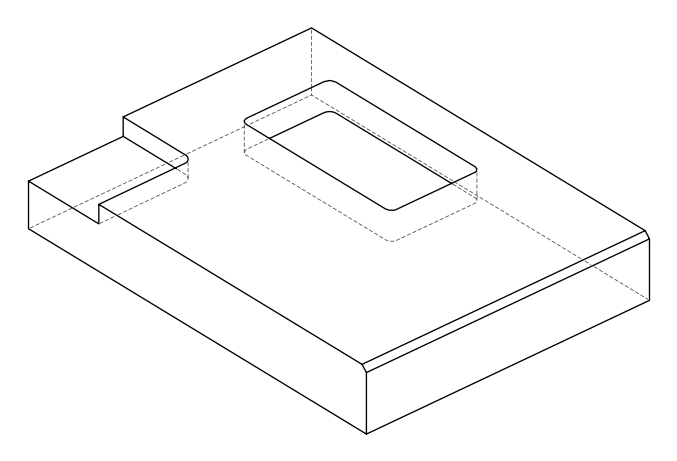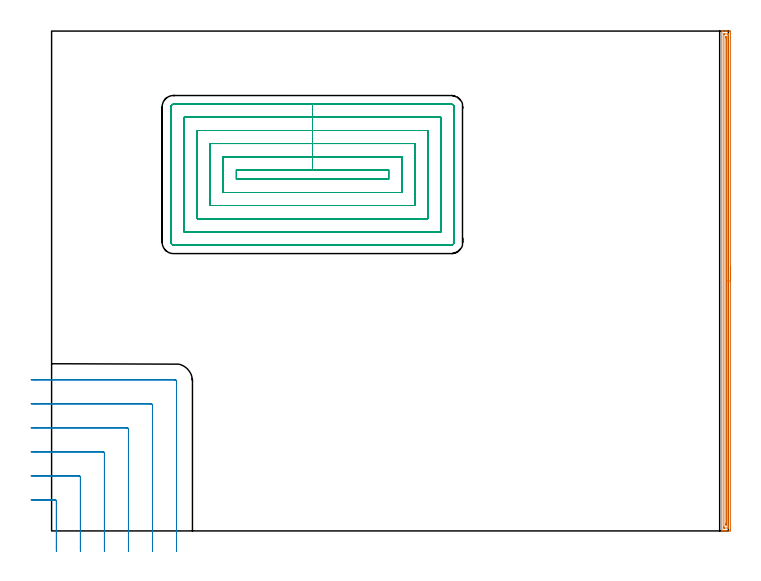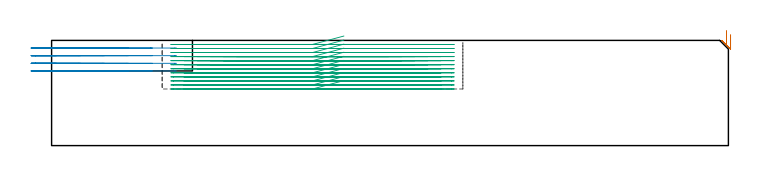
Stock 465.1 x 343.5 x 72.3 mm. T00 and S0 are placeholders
(PLAN: 3 operations, 2 tool changes, 75.6 min)
(1 AREA_MILL | FG_CHAMFER_SURFACE | UGT0205_001 | 8.4 min | 6183 mm3)
(2 MILL_CORNER_NOTCH_RECTANGULAR | CORNER_NOTCH_RECTANGULAR | UGT0201_105 | Follow Part, ap 5.5, ae 75% | 7.09 min | 232931 mm3)
(3 MILL_RECTANGULAR_POCKET | POCKET_RECTANGULAR_STRAIGHT | NXT0201_011 | Follow Part, ap 3, ae 75% | 60.11 min | 747797 mm3)
(TOOL UGT0205_001 | Chamfer Mill 20 x 3 x 45 deg. | D20 FL50 Z2)
(TOOL UGT0201_105 | End Mill 22 mm | D22 FL25 Z2)
(TOOL NXT0201_011 | ENDMILL 12mm [2P460-1200-NA 1630] | D12 FL38 Z6)
(OP 1 AREA_MILL)
G17 G21 G94 G90
T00 M6
G54
G17 G0 G90 X466.6 Y181.75 S1061 M3
G43 Z82.3 H0
Z76.3
G94 G1 Y181.712 Z75.428 F250.
Y181.598 Z74.564
Y181.409 Z73.712
Y181.147 Z72.88
Y180.813 Z72.074
Y180.41 Z71.3
Y179.942 Z70.564
Y179.41 Z69.872
Y178.821 Z69.229
Y178.178 Z68.64
Y177.486 Z68.109
Y176.75 Z67.64
Y175.976 Z67.237
Y175.17 Z66.903
Y174.338 Z66.641
Y173.487 Z66.452
Y172.622 Z66.338
Y171.75 Z66.3
Y0.622
X466.597 Y0.244 Z66.301
X466.592 Y0.01 Z66.304
X466.227 Y0. Z66.669
X463.6 Z69.294
X463.067 Z69.83
X462.724 Z70.172
X462.191 Z70.705
X461.848 Z71.046
X460.892 Z72.008
X460.744 Y0.002 Z72.148
X460.603 Y0.01 Z72.288
X460.6 Y0.175 Z72.3
Y343.325
X460.602 Y343.49 Z72.288
X460.744 Y343.498 Z72.148
X460.892 Y343.5 Z72.008
X461.162 Z71.737
X461.848 Z71.046
X463.067 Z69.83
X463.6 Z69.294
X464.209 Z68.686
X465.961 Z66.935
X466.227 Y343.497 Z66.669
X466.592 Y343.49 Z66.304
X466.597 Y343.256 Z66.301
X466.6 Y342.878 Z66.3
Y342.498
Y171.75
X465.186 Z67.714
X465.185 Y2.579 Z67.715
X465.184 Y2.409 Z67.716
X465.18 Y2.048 Z67.72
X465.179 Y2.011 Z67.721
X465.117 Y2.007 Z67.783
X465.01 Y2.003 Z67.89
X464.876 Y2. Z68.024
X462.248 Y2.001 Z70.652
X462.076 Y2.006 Z70.824
X462.044 Y2.01 Z70.856
X462.021 Y2.016 Z70.879
X462.02 Y2.055 Z70.88
X462.016 Y2.238 Z70.884
X462.015 Y2.409 Z70.885
X462.014 Y3.133 Z70.886
X462.015 Y340.921 Z70.885
X462.016 Y341.091 Z70.884
X462.02 Y341.452 Z70.88
X462.021 Y341.489 Z70.879
X462.083 Y341.493 Z70.817
X462.19 Y341.497 Z70.71
X462.324 Y341.5 Z70.576
X464.952 Y341.499 Z67.948
X465.124 Y341.494 Z67.776
X465.156 Y341.49 Z67.744
X465.179 Y341.484 Z67.721
X465.18 Y341.445 Z67.72
X465.184 Y341.262 Z67.716
X465.185 Y341.091 Z67.715
X465.186 Y340.367 Z67.714
Y171.75
X463.772 Z69.128
X463.771 Y4.915 Z69.129
X463.768 Y4.196 Z69.132
X463.765 Y4.028 Z69.135
X463.763 Y4.01 Z69.137
X463.744 Y4.007 Z69.156
X463.696 Y4.006 Z69.204
X463.6 Y4.01 Z69.3
X463.435 Y4.03 Z69.465
X463.432 Y4.196 Z69.468
X463.43 Y4.37 Z69.47
X463.429 Y5.09 Z69.471
Y5.265
Y338.585
X463.432 Y339.304 Z69.468
X463.435 Y339.472 Z69.465
X463.437 Y339.49 Z69.463
X463.456 Y339.493 Z69.444
X463.504 Y339.494 Z69.396
X463.6 Y339.49 Z69.3
X463.765 Y339.47 Z69.135
X463.768 Y339.304 Z69.132
X463.77 Y339.13 Z69.13
X463.771 Y338.41 Z69.129
X463.772 Y338.235 Z69.128
Y171.75
Y170.878 Z69.167
Y170.014 Z69.28
Y169.162 Z69.469
Y168.33 Z69.732
Y167.524 Z70.065
Y166.75 Z70.468
Y166.014 Z70.937
Y165.322 Z71.468
Y164.679 Z72.057
Y164.09 Z72.701
Y163.559 Z73.393
Y163.09 Z74.128
Y162.687 Z74.902
Y162.353 Z75.708
Y162.091 Z76.54
Y161.902 Z77.392
Y161.788 Z78.257
Y161.75 Z79.128
G0 Z82.3
M5
M2
(OP 2 MILL_CORNER_NOTCH_RECTANGULAR)
G17 G21 G94 G90
T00 M6
G54
G17 G0 G90 X3.3 Y-14. S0 M3
G43 Z82.3 H0
Z67.05
G94 G1 Y-11. F250.
Y20.307 F500.
G3 X2.207 Y21.4 R1.1
G1 X-11.
X-14. F250.
G0 Z82.3
X19.8 Y-14.
Z67.05
G1 Y-11.
Y36.807 F500.
G3 X18.707 Y37.9 R1.1
G1 X-11.
X-14. F250.
G0 Z82.3
X36.3 Y-14.
Z67.05
G1 Y-11.
Y53.306 F500.
G3 X35.206 Y54.4 R1.1
G1 X-11.
X-14. F250.
G0 Z82.3
X52.8 Y-14.
Z67.05
G1 Y-11.
Y69.806 F500.
G3 X51.706 Y70.9 R1.1
G1 X-11.
X-14. F250.
G0 Z82.3
X69.3 Y-14.
Z67.05
G1 Y-11.
Y86.305 F500.
G3 X68.205 Y87.4 R1.1
G1 X-11.
X-14. F250.
G0 Z82.3
X85.8 Y-14.
Z67.05
G1 Y-11.
Y102.805 F500.
G3 X84.705 Y103.9 R1.1
G1 X-11.
X-14. F250.
G0 Z82.3
X3.3 Y-14.
Z61.8
G1 Y-11.
Y20.307 F500.
G3 X2.207 Y21.4 R1.1
G1 X-11.
X-14. F250.
G0 Z82.3
X19.8 Y-14.
Z61.8
G1 Y-11.
Y36.807 F500.
G3 X18.707 Y37.9 R1.1
G1 X-11.
X-14. F250.
G0 Z82.3
X36.3 Y-14.
Z61.8
G1 Y-11.
Y53.306 F500.
G3 X35.206 Y54.4 R1.1
G1 X-11.
X-14. F250.
G0 Z82.3
X52.8 Y-14.
Z61.8
G1 Y-11.
Y69.806 F500.
G3 X51.706 Y70.9 R1.1
G1 X-11.
X-14. F250.
G0 Z82.3
X69.3 Y-14.
Z61.8
G1 Y-11.
Y86.305 F500.
G3 X68.205 Y87.4 R1.1
G1 X-11.
X-14. F250.
G0 Z82.3
X85.8 Y-14.
Z61.8
G1 Y-11.
Y102.805 F500.
G3 X84.705 Y103.9 R1.1
G1 X-11.
X-14. F250.
G0 Z82.3
X3.3 Y-14.
Z56.55
G1 Y-11.
Y20.307 F500.
G3 X2.207 Y21.4 R1.1
G1 X-11.
X-14. F250.
G0 Z82.3
X19.8 Y-14.
Z56.55
G1 Y-11.
Y36.807 F500.
G3 X18.707 Y37.9 R1.1
G1 X-11.
X-14. F250.
G0 Z82.3
X36.3 Y-14.
Z56.55
G1 Y-11.
Y53.306 F500.
G3 X35.206 Y54.4 R1.1
G1 X-11.
X-14. F250.
G0 Z82.3
X52.8 Y-14.
Z56.55
G1 Y-11.
Y69.806 F500.
G3 X51.706 Y70.9 R1.1
G1 X-11.
X-14. F250.
G0 Z82.3
X69.3 Y-14.
Z56.55
G1 Y-11.
Y86.305 F500.
G3 X68.205 Y87.4 R1.1
G1 X-11.
X-14. F250.
G0 Z82.3
X85.8 Y-14.
Z56.55
G1 Y-11.
Y102.805 F500.
G3 X84.705 Y103.9 R1.1
G1 X-11.
X-14. F250.
G0 Z82.3
X3.3 Y-14.
Z51.3
G1 Y-11.
Y20.307 F500.
G3 X2.207 Y21.4 R1.1
G1 X-11.
X-14. F250.
G0 Z82.3
X19.8 Y-14.
Z51.3
G1 Y-11.
Y36.807 F500.
G3 X18.707 Y37.9 R1.1
G1 X-11.
X-14. F250.
G0 Z82.3
X36.3 Y-14.
Z51.3
G1 Y-11.
Y53.306 F500.
G3 X35.206 Y54.4 R1.1
G1 X-11.
X-14. F250.
G0 Z82.3
X52.8 Y-14.
Z51.3
G1 Y-11.
Y69.806 F500.
G3 X51.706 Y70.9 R1.1
G1 X-11.
X-14. F250.
G0 Z82.3
X69.3 Y-14.
Z51.3
G1 Y-11.
Y86.305 F500.
G3 X68.205 Y87.4 R1.1
G1 X-11.
X-14. F250.
G0 Z82.3
X85.8 Y-14.
Z51.3
G1 Y-11.
Y102.805 F500.
G3 X84.705 Y103.9 R1.1
G1 X-11.
X-14. F250.
G0 Z82.3
M5
M2
(OP 3 MILL_RECTANGULAR_POCKET)
G17 G21 G94 G90
T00 M6
G54
G17 G0 G90 X200.884 Y248.2 S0 M3
G43 Z82.3 H1
Z75.3
G94 G1 X179.3 Z69.517 F250.
X127. F500.
Y241.6
X231.6
Y248.2
X179.3
Y257.2
X118.
Y232.6
X240.6
Y257.2
X179.3
Y266.2
X109.
Y223.6
X249.6
Y266.2
X179.3
Y275.2
X100.
Y214.6
X258.6
Y275.2
X179.3
Y284.2
X91.
Y205.6
X267.6
Y284.2
X179.3
Y293.2
X83.7
G3 X82. Y291.5 R1.7
G1 Y198.3
G3 X83.7 Y196.6 R1.7
G1 X274.9
G3 X276.6 Y198.3 R1.7
G1 Y291.5
G3 X274.9 Y293.2 R1.7
G1 X179.3
X178.3
G0 X200.884 Y248.2 Z72.517
G1 X179.3 Z66.733 F250.
X127. F500.
Y241.6
X231.6
Y248.2
X179.3
Y257.2
X118.
Y232.6
X240.6
Y257.2
X179.3
Y266.2
X109.
Y223.6
X249.6
Y266.2
X179.3
Y275.2
X100.
Y214.6
X258.6
Y275.2
X179.3
Y284.2
X91.
Y205.6
X267.6
Y284.2
X179.3
Y293.2
X83.7
G3 X82. Y291.5 R1.7
G1 Y198.3
G3 X83.7 Y196.6 R1.7
G1 X274.9
G3 X276.6 Y198.3 R1.7
G1 Y291.5
G3 X274.9 Y293.2 R1.7
G1 X179.3
X178.3
G0 X200.884 Y248.2 Z69.733
G1 X179.3 Z63.95 F250.
X127. F500.
Y241.6
X231.6
Y248.2
X179.3
Y257.2
X118.
Y232.6
X240.6
Y257.2
X179.3
Y266.2
X109.
Y223.6
X249.6
Y266.2
X179.3
Y275.2
X100.
Y214.6
X258.6
Y275.2
X179.3
Y284.2
X91.
Y205.6
X267.6
Y284.2
X179.3
Y293.2
X83.7
G3 X82. Y291.5 R1.7
G1 Y198.3
G3 X83.7 Y196.6 R1.7
G1 X274.9
G3 X276.6 Y198.3 R1.7
G1 Y291.5
G3 X274.9 Y293.2 R1.7
G1 X179.3
X178.3
G0 X200.884 Y248.2 Z66.95
G1 X179.3 Z61.167 F250.
X127. F500.
Y241.6
X231.6
Y248.2
X179.3
Y257.2
X118.
Y232.6
X240.6
Y257.2
X179.3
Y266.2
X109.
Y223.6
X249.6
Y266.2
X179.3
Y275.2
X100.
Y214.6
X258.6
Y275.2
X179.3
Y284.2
X91.
Y205.6
X267.6
Y284.2
X179.3
Y293.2
X83.7
G3 X82. Y291.5 R1.7
G1 Y198.3
G3 X83.7 Y196.6 R1.7
G1 X274.9
G3 X276.6 Y198.3 R1.7
G1 Y291.5
G3 X274.9 Y293.2 R1.7
G1 X179.3
X178.3
G0 X200.884 Y248.2 Z64.167
G1 X179.3 Z58.383 F250.
X127. F500.
Y241.6
X231.6
Y248.2
X179.3
Y257.2
X118.
Y232.6
X240.6
Y257.2
X179.3
Y266.2
X109.
Y223.6
X249.6
Y266.2
X179.3
Y275.2
X100.
Y214.6
X258.6
Y275.2
X179.3
Y284.2
X91.
Y205.6
X267.6
Y284.2
X179.3
Y293.2
X83.7
G3 X82. Y291.5 R1.7
G1 Y198.3
G3 X83.7 Y196.6 R1.7
G1 X274.9
G3 X276.6 Y198.3 R1.7
G1 Y291.5
G3 X274.9 Y293.2 R1.7
G1 X179.3
X178.3
G0 X200.884 Y248.2 Z61.383
G1 X179.3 Z55.6 F250.
X127. F500.
Y241.6
X231.6
Y248.2
X179.3
Y257.2
X118.
Y232.6
X240.6
Y257.2
X179.3
Y266.2
X109.
Y223.6
X249.6
Y266.2
X179.3
Y275.2
X100.
Y214.6
X258.6
Y275.2
X179.3
Y284.2
X91.
Y205.6
X267.6
Y284.2
X179.3
Y293.2
X83.7
G3 X82. Y291.5 R1.7
G1 Y198.3
G3 X83.7 Y196.6 R1.7
G1 X274.9
G3 X276.6 Y198.3 R1.7
G1 Y291.5
G3 X274.9 Y293.2 R1.7
G1 X179.3
X178.3
G0 X200.884 Y248.2 Z58.6
G1 X179.3 Z52.817 F250.
X127. F500.
Y241.6
X231.6
Y248.2
X179.3
Y257.2
X118.
Y232.6
X240.6
Y257.2
X179.3
Y266.2
X109.
Y223.6
X249.6
Y266.2
X179.3
Y275.2
X100.
Y214.6
X258.6
Y275.2
X179.3
Y284.2
X91.
Y205.6
X267.6
Y284.2
X179.3
Y293.2
X83.7
G3 X82. Y291.5 R1.7
G1 Y198.3
G3 X83.7 Y196.6 R1.7
G1 X274.9
G3 X276.6 Y198.3 R1.7
G1 Y291.5
G3 X274.9 Y293.2 R1.7
G1 X179.3
X178.3
G0 X200.884 Y248.2 Z55.817
G1 X179.3 Z50.033 F250.
X127. F500.
Y241.6
X231.6
Y248.2
X179.3
Y257.2
X118.
Y232.6
X240.6
Y257.2
X179.3
Y266.2
X109.
Y223.6
X249.6
Y266.2
X179.3
Y275.2
X100.
Y214.6
X258.6
Y275.2
X179.3
Y284.2
X91.
Y205.6
X267.6
Y284.2
X179.3
Y293.2
X83.7
G3 X82. Y291.5 R1.7
G1 Y198.3
G3 X83.7 Y196.6 R1.7
G1 X274.9
G3 X276.6 Y198.3 R1.7
G1 Y291.5
G3 X274.9 Y293.2 R1.7
G1 X179.3
X178.3
G0 X200.884 Y248.2 Z53.033
G1 X179.3 Z47.25 F250.
X127. F500.
Y241.6
X231.6
Y248.2
X179.3
Y257.2
X118.
Y232.6
X240.6
Y257.2
X179.3
Y266.2
X109.
Y223.6
X249.6
Y266.2
X179.3
Y275.2
X100.
Y214.6
X258.6
Y275.2
X179.3
Y284.2
X91.
Y205.6
X267.6
Y284.2
X179.3
Y293.2
X83.7
G3 X82. Y291.5 R1.7
G1 Y198.3
G3 X83.7 Y196.6 R1.7
G1 X274.9
G3 X276.6 Y198.3 R1.7
G1 Y291.5
G3 X274.9 Y293.2 R1.7
G1 X179.3
X178.3
G0 X200.884 Y248.2 Z50.25
G1 X179.3 Z44.467 F250.
X127. F500.
Y241.6
X231.6
Y248.2
X179.3
Y257.2
X118.
Y232.6
X240.6
Y257.2
X179.3
Y266.2
X109.
Y223.6
X249.6
Y266.2
X179.3
Y275.2
X100.
Y214.6
X258.6
Y275.2
X179.3
Y284.2
X91.
Y205.6
X267.6
Y284.2
X179.3
Y293.2
X83.7
G3 X82. Y291.5 R1.7
G1 Y198.3
G3 X83.7 Y196.6 R1.7
G1 X274.9
G3 X276.6 Y198.3 R1.7
G1 Y291.5
G3 X274.9 Y293.2 R1.7
G1 X179.3
X178.3
G0 X200.884 Y248.2 Z47.467
G1 X179.3 Z41.683 F250.
X127. F500.
Y241.6
X231.6
Y248.2
X179.3
Y257.2
X118.
Y232.6
X240.6
Y257.2
X179.3
Y266.2
X109.
Y223.6
X249.6
Y266.2
X179.3
Y275.2
X100.
Y214.6
X258.6
Y275.2
X179.3
Y284.2
X91.
Y205.6
X267.6
Y284.2
X179.3
Y293.2
X83.7
G3 X82. Y291.5 R1.7
G1 Y198.3
G3 X83.7 Y196.6 R1.7
G1 X274.9
G3 X276.6 Y198.3 R1.7
G1 Y291.5
G3 X274.9 Y293.2 R1.7
G1 X179.3
X178.3
G0 X200.884 Y248.2 Z44.683
G1 X179.3 Z38.9 F250.
X127. F500.
Y241.6
X231.6
Y248.2
X179.3
Y257.2
X118.
Y232.6
X240.6
Y257.2
X179.3
Y266.2
X109.
Y223.6
X249.6
Y266.2
X179.3
Y275.2
X100.
Y214.6
X258.6
Y275.2
X179.3
Y284.2
X91.
Y205.6
X267.6
Y284.2
X179.3
Y293.2
X83.7
G3 X82. Y291.5 R1.7
G1 Y198.3
G3 X83.7 Y196.6 R1.7
G1 X274.9
G3 X276.6 Y198.3 R1.7
G1 Y291.5
G3 X274.9 Y293.2 R1.7
G1 X179.3
X178.3
G0 Z82.3
M5
M2
